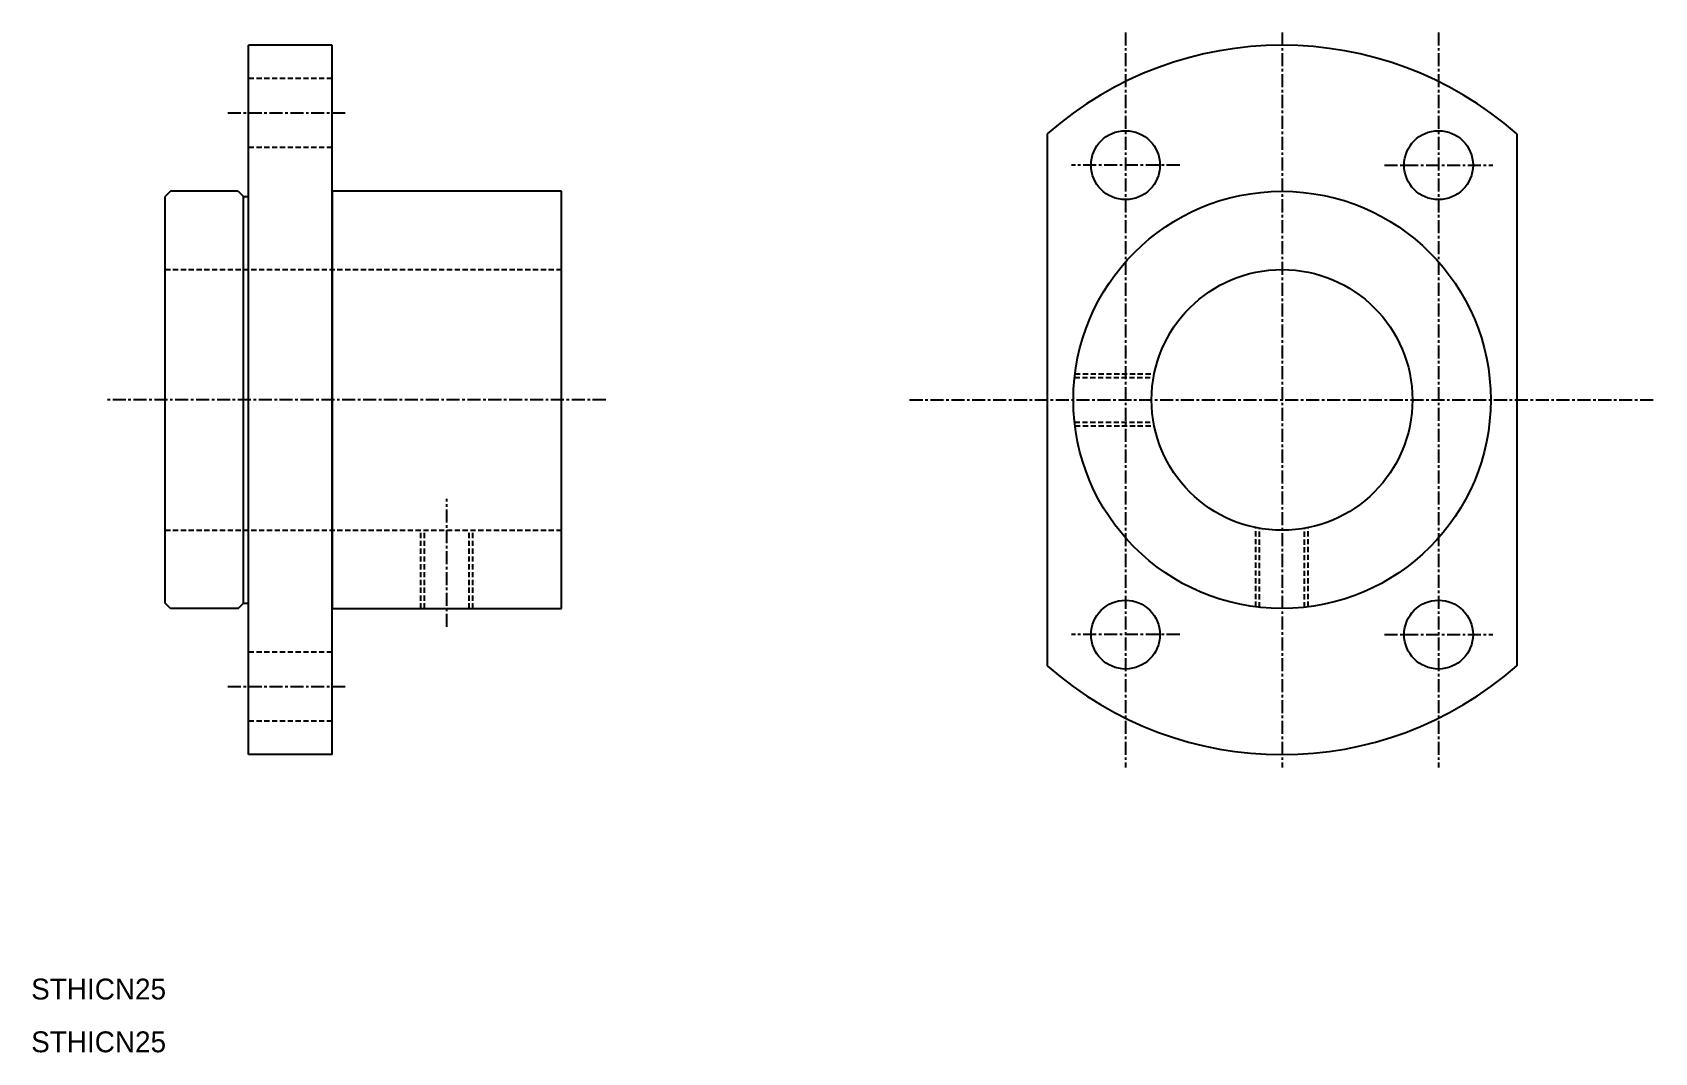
# Model space of a CAD drawing. Extents: x 10 to 166, y 10 to 108.
import ezdxf

# ---------------------------------------------------------------- set-up
doc = ezdxf.new("R2010")
doc.units = 0
doc.linetypes.add('CENTER', pattern=[2, 1.25, -0.25, 0.25, -0.25])
doc.linetypes.add('DASHED', pattern=[0.75, 0.5, -0.25])
doc.layers.get('0').update_dxf_attribs({"linetype": 'CONTINUOUS'})
doc.layers.add('CENTER', color=1, linetype='CENTER')

msp = doc.modelspace()

# ---------------------------------------------------------------- linework, layer by layer
at = {"color": 7, "linetype": 'CONTINUOUS'}
for p, q in [((30.84, 38.54), (30.84, 106.54)), ((38.84, 106.54), (30.84, 106.54)), ((38.84, 38.54), (38.84, 106.54)), ((107.38, 98.03), (107.38, 47.05)), ((152.38, 98.03), (152.38, 47.05)), ((23.34, 92.54), (22.84, 92.04)), ((22.84, 53.04), (22.84, 92.04)), ((29.84, 92.54), (23.34, 92.54)), ((29.84, 92.54), (30.34, 92.04)), ((30.34, 53.04), (30.34, 92.04)), ((30.34, 92.04), (30.84, 92.04)), ((60.84, 92.54), (38.84, 92.54)), ((38.84, 92.54), (38.84, 52.54)), ((60.84, 52.54), (60.84, 92.54)), ((23.34, 52.54), (22.84, 53.04)), ((29.84, 52.54), (30.34, 53.04)), ((30.34, 53.04), (30.84, 53.04)), ((29.84, 52.54), (23.34, 52.54)), ((38.84, 52.54), (60.84, 52.54)), ((38.84, 38.54), (30.84, 38.54))]:
    msp.add_line(p, q, dxfattribs=at)
at = {"color": 3, "linetype": 'DASHED'}
for p, q in [((38.84, 103.34), (30.84, 103.34)), ((38.84, 96.74), (30.84, 96.74)), ((22.84, 85.04), (60.84, 85.04)), ((110, 74.69), (117.57, 74.69)), ((110.04, 75.04), (117.64, 75.04)), ((110, 70.39), (117.57, 70.39)), ((110.04, 70.04), (117.64, 70.04)), ((22.84, 60.04), (60.84, 60.04)), ((47.34, 52.54), (47.34, 60.04)), ((47.69, 52.54), (47.69, 60.04)), ((51.99, 52.54), (51.99, 60.04)), ((52.34, 52.54), (52.34, 60.04)), ((127.38, 52.7), (127.38, 60.29)), ((127.73, 52.66), (127.73, 60.23)), ((132.03, 52.66), (132.03, 60.23)), ((132.38, 52.7), (132.38, 60.29)), ((38.84, 48.34), (30.84, 48.34)), ((38.84, 41.74), (30.84, 41.74))]:
    msp.add_line(p, q, dxfattribs=at)
at = {"color": 7, "linetype": 'CONTINUOUS'}
for centre, radius in [((114.88, 95.04), 3.3), ((144.88, 95.04), 3.3), ((129.88, 72.54), 20), ((129.88, 72.54), 12.5), ((114.88, 50.04), 3.3), ((144.88, 50.04), 3.3)]:
    msp.add_circle(centre, radius, dxfattribs=at)
for start, end in [(48.5654, 131.4346), (228.5654, 311.4346)]:
    msp.add_arc((129.88, 72.54), 34, start, end, dxfattribs=at)
at = {"layer": 'CENTER', "color": 1, "linetype": 'CENTER'}
for p, q in [((114.88, 107.77), (114.88, 37.31)), ((129.88, 107.77), (129.88, 37.31)), ((144.88, 107.77), (144.88, 37.31)), ((40.09, 100.04), (28.75, 100.04)), ((120.07, 95.04), (109.69, 95.04)), ((139.69, 95.04), (150.07, 95.04)), ((65.06, 72.54), (17.29, 72.54)), ((94.19, 72.54), (165.58, 72.54)), ((49.84, 50.79), (49.84, 63.05)), ((120.07, 50.04), (109.69, 50.04)), ((139.69, 50.04), (150.07, 50.04)), ((40.09, 45.04), (28.75, 45.04))]:
    msp.add_line(p, q, dxfattribs=at)

# ---------------------------------------------------------------- texts
at = {"color": 7, "linetype": 'CONTINUOUS'}
for p in [(10, 15.06), (10, 10)]:
    msp.add_text('STHICN25', height=2, dxfattribs=at).set_placement(p)

doc.saveas('drawing.dxf')
